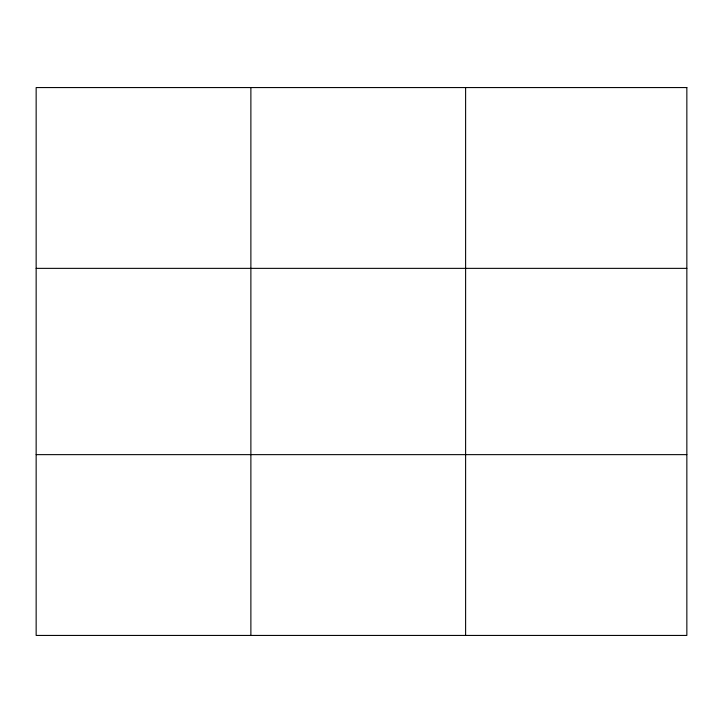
<?xml version="1.0" encoding="UTF-8"?>
<svg xmlns="http://www.w3.org/2000/svg" width="723" height="723" viewBox="0 0 723 723"><rect width="100%" height="100%" fill="white"/><g stroke="black" fill="none" stroke-linecap="round" stroke-linejoin="round"><path stroke-width="1.08" d="M250.881 87.564L250.881 635.436M465.612 87.564L465.612 635.436M36.15 268.36L686.85 268.36M36.15 454.64L686.85 454.64M686.85 87.564L686.85 635.436L36.15 635.436L36.15 87.564L686.85 87.564"/></g></svg>
